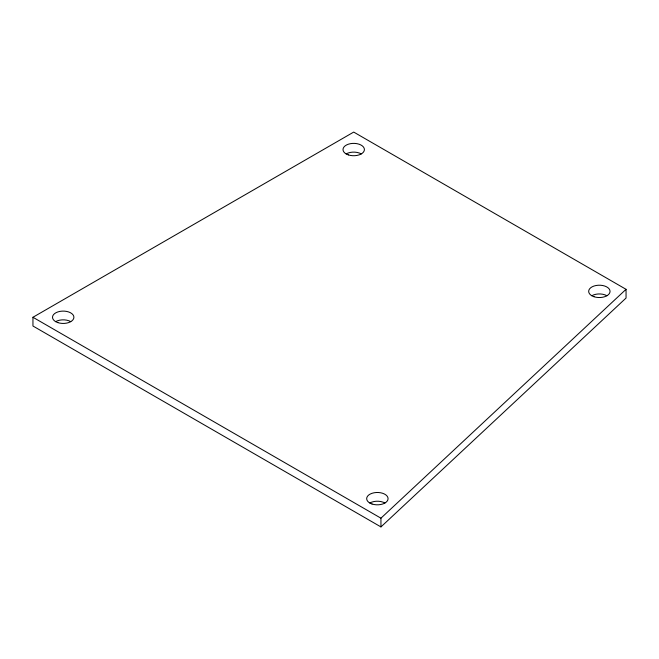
<?xml version="1.0" encoding="UTF-8"?>
<svg xmlns="http://www.w3.org/2000/svg" width="659" height="659" viewBox="0 0 659 659"><rect width="100%" height="100%" fill="white"/><g stroke="black" fill="none" stroke-linecap="round" stroke-linejoin="round"><path stroke-width="0.99" d="M380.943 526.92L380.943 518.18L626.05 289.317L353.71 132.08L32.95 317.267L32.95 326.007L380.943 526.92L626.05 298.049L626.05 289.317M32.95 317.267L380.943 518.18M346.14 153.918A10.701 6.178 0 0 1 361.272 153.918M55.644 321.641A10.701 6.178 0 0 1 70.777 321.641M369.806 503.023A10.701 6.178 0 0 1 384.938 503.023M591.79 295.743A10.701 6.178 0 0 1 606.923 295.743M348.356 154.906A10.701 6.178 0 0 0 364.411 149.552A10.701 6.178 0 0 0 348.356 144.206A10.701 6.178 0 0 0 348.356 154.906M57.86 322.622A10.701 6.178 0 0 0 73.907 317.267A10.701 6.178 0 0 0 57.86 311.921A10.701 6.178 0 0 0 57.86 322.622M372.022 504.003A10.701 6.178 0 0 0 388.069 498.649A10.701 6.178 0 0 0 372.022 493.303A10.701 6.178 0 0 0 372.022 504.003M594.006 296.723A10.701 6.178 0 0 0 610.053 291.377A10.701 6.178 0 0 0 594.006 286.031A10.701 6.178 0 0 0 594.006 296.723"/></g></svg>
